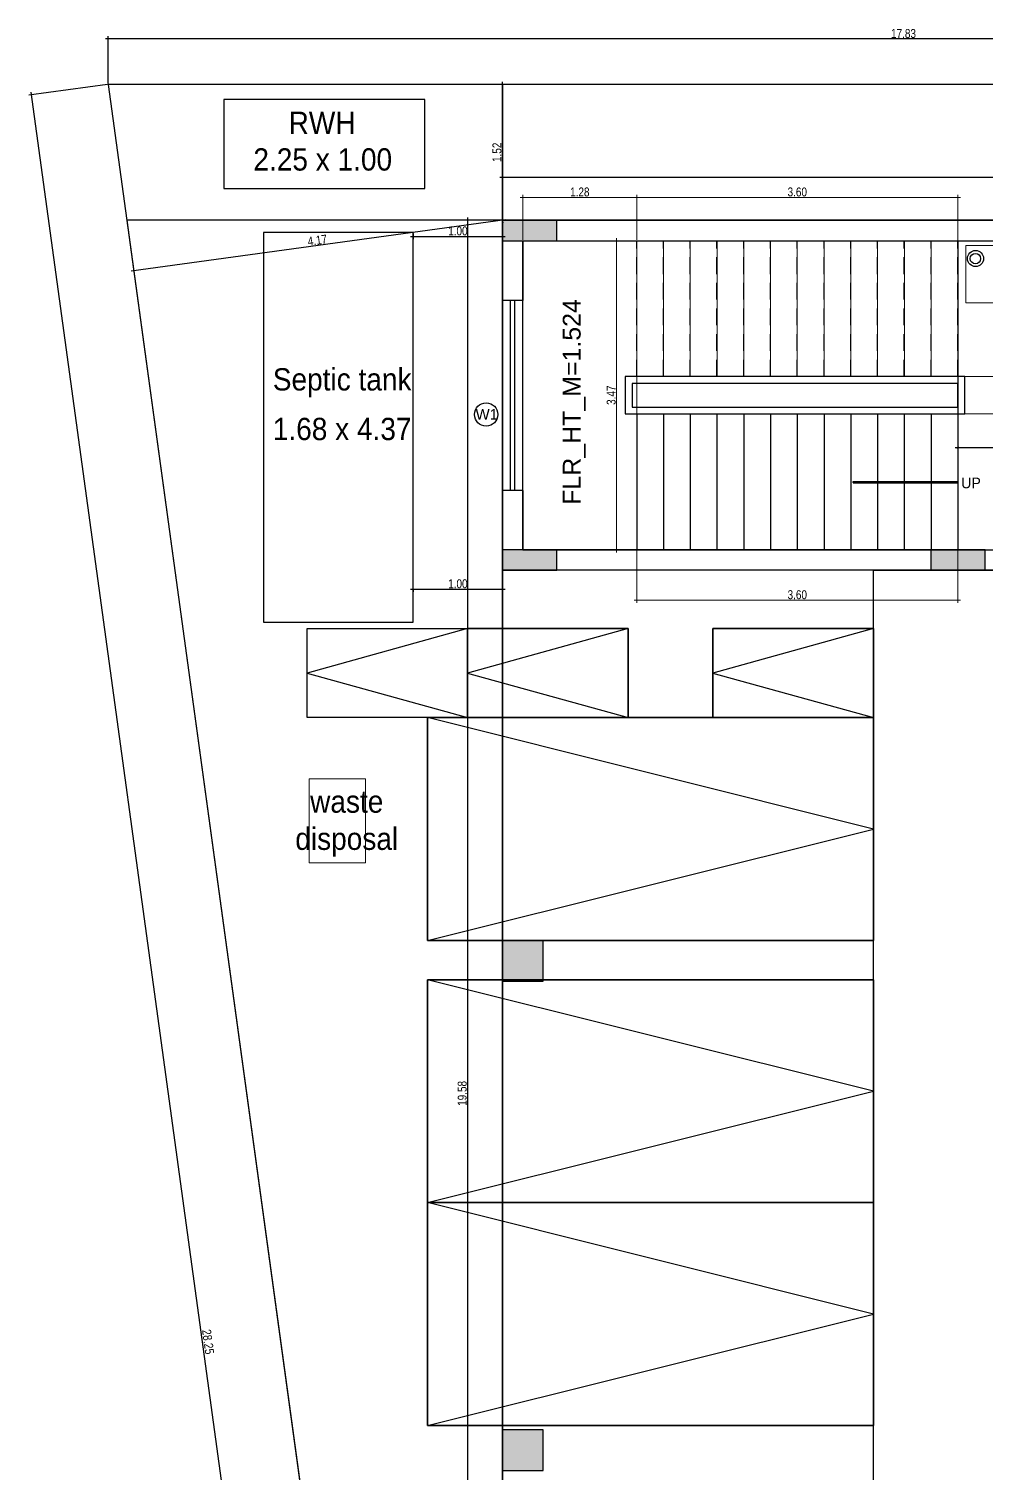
# Model space of a CAD drawing. Header units: metres. Extents: x 13627 to 13863, y 9458 to 9526.
# Drawn here: x 13800.63 to 13811.36, y 9484.08 to 9500.27 of the extents above; entities that cross this region are included whole.
import ezdxf

# ---------------------------------------------------------------- set-up
doc = ezdxf.new("R2010")
doc.units = ezdxf.units.M
doc.header["$LTSCALE"] = 150
doc.header["$PDMODE"] = 35
doc.linetypes.add('DASHDOT', pattern=[1, 0.5, -0.25, 0, -0.25])
doc.linetypes.add('HIDDEN', pattern=[0.375, 0.25, -0.125])
doc.layers.get('0').update_dxf_attribs({"linetype": 'CONTINUOUS'})
doc.layers.get('DEFPOINTS').update_dxf_attribs({"color": 1, "linetype": 'CONTINUOUS'})
for name, color, linetype in [('_0', 7, 'CONTINUOUS'), ('BLK_1_FLR_0_ROOF_AREA', 54, 'CONTINUOUS'), ('BLK_1_FLR_0_STAIR_1', 1, 'CONTINUOUS'), ('BLK_1_FLR_0_STILT_PARKING', 13, 'CONTINUOUS'), ('BLK_1_LVL_0_REAR_SETBACK', 11, 'CONTINUOUS'), ('BLK_1_LVL_0_SIDE_SETBACK1', 171, 'CONTINUOUS'), ('DIM', 7, 'CONTINUOUS'), ('DRIVEWAY', 6, 'CONTINUOUS'), ('PLOT_BOUNDARY', 70, 'CONTINUOUS'), ('RWH', 130, 'CONTINUOUS'), ('SEPTIC_TANK', 146, 'CONTINUOUS'), ('SEPTIC_TANK_1', 146, 'CONTINUOUS'), ('WALL', 7, 'CONTINUOUS')]:
    doc.layers.add(name, color=color, linetype=linetype)
for name, color, linetype, lineweight in [('AR_WALL', 7, 'CONTINUOUS', 40), ('BLK_1_FLR_0_DRINKING_WATER', 7, 'CONTINUOUS', 5), ('BLK_1_FLR_0_STAIR_1_FLIGHT_1', 7, 'CONTINUOUS', 0), ('BLK_1_FLR_0_STAIR_1_FLIGHT_2', 7, 'CONTINUOUS', 0), ('BLK_1_FLR_0_STAIR_1_LANDING_1', 7, 'CONTINUOUS', 0), ('BLK_1_LVL_0_BLDG_FOOT_PRINT', 1, 'CONTINUOUS', 5), ('WASTE_DISPOSAL', 7, 'CONTINUOUS', 0)]:
    doc.layers.add(name, color=color, linetype=linetype, lineweight=lineweight)
for name, color, linetype, plot in [('BLK_1_COVERED_AREA', 140, 'CONTINUOUS', False), ('BLK_1_FLR_0_BLT_UP_AREA', 1, 'CONTINUOUS', False), ('PARKING_SLOT', 30, 'CONTINUOUS', False), ('TWO_WHEELER_PARKING', 2, 'CONTINUOUS', False)]:
    doc.layers.add(name, color=color, linetype=linetype, plot=plot)
doc.styles.add('23', font='sanss___.ttf', dxfattribs={"width": 0.95})
doc.styles.add('Arial', font='arial.ttf', dxfattribs={"width": 0.8})
doc.styles.add('Int gokilan', font='arial.ttf', dxfattribs={"height": 12})
doc.styles.add('ROMANS', font='sanss___.ttf', dxfattribs={"width": 0.95})
doc.styles.add('style3', font='arial.ttf', dxfattribs={"width": 0.9})
doc.dimstyles.new('Copy of vi', dxfattribs={"dimscale": 0, "dimtxt": 12, "dimasz": 1, "dimexe": 0.1875, "dimexo": 0.0625, "dimgap": 1, "dimtad": 1, "dimdec": 1, "dimrnd": 0.5, "dimzin": 3, "dimdsep": 46, "dimlunit": 4, "dimtxsty": 'ROMANS', "dimblk1": 'ARR', "dimblk2": 'ARR', "dimsah": 1, "dimcen": 0.0625, "dimdle": 5.5, "dimse1": 1, "dimse2": 1, "dimclrd": 11, "dimclre": 9, "dimclrt": 2, "dimadec": 0, "dimazin": 0, "dimtfac": 0.6, "dimtdec": 1, "dimtmove": 2, "dimatfit": 3, "dimldrblk": 'A', "dimfxl": 0, "dimtolj": 1, "dimtzin": 2, "dimarcsym": 0})
doc.dimstyles.get("Standard").update_dxf_attribs({"dimtxt": 0.1, "dimasz": 0.1, "dimexe": 0.03, "dimexo": 0.01, "dimgap": 0.01, "dimtad": 1, "dimzin": 3, "dimdsep": 46, "dimtxsty": 'Arial', "dimblk": 'ARCHTICK', "dimcen": 0.0625, "dimdle": 0.03, "dimclrd": 256, "dimclre": 9, "dimclrt": 256, "dimadec": 0, "dimazin": 0, "dimtfac": 0.6, "dimtofl": 0, "dimtmove": 1, "dimatfit": 3, "dimldrblk": 'OPEN90', "dimfxl": 0, "dimtolj": 1, "dimtzin": 0, "dimlwd": -1, "dimlwe": -1, "dimarcsym": 0})

# ---------------------------------------------------------------- blocks, each defined once
blk = doc.blocks.new('_ArchTick')
at = {"color": 0, "linetype": 'ByBlock', "const_width": 0.00381}
blk.add_lwpolyline([(-0.0127, -0.0127), (0.0127, 0.0127)], dxfattribs=at)
blk = doc.blocks.new('*D256')
at = {"color": 9}
for p, q in [((-16.241, 26.955), (-16.261, 26.955)), ((-16.241, 25.431), (-16.261, 25.431))]:
    blk.add_line(p, q, dxfattribs=at)
blk.add_line((-16.231, 25.401), (-16.231, 26.985))
at = {"layer": 'DEFPOINTS', "color": 0}
for p in [(-16.231, 26.955), (-16.231, 26.955), (-16.231, 25.431)]:
    blk.add_point(p, dxfattribs=at)
at = {"xscale": 0.1, "yscale": 0.1, "zscale": 0.1}
for p, rotation in [((-16.231, 26.955), 90), ((-16.231, 25.431), 270)]:
    blk.add_blockref('_ArchTick', p, dxfattribs=dict(at, rotation=rotation))
at = {"insert": (-16.292, 26.193), "char_height": 0.1, "attachment_point": 5, "rotation": 90, "style": 'Arial'}
blk.add_mtext('\\A1;1.52', dxfattribs=at)
blk = doc.blocks.new('_Open90')
at = {"layer": 'AR_WALL', "color": 0, "lineweight": -2}
for p, q in [((0, 0), (-0.0254, 0)), ((-0.0127, 0.0127), (0, 0)), ((0, 0), (-0.0127, -0.0127))]:
    blk.add_line(p, q, dxfattribs=at)
blk = doc.blocks.new('*D259')
at = {"color": 9}
for p, q in [((-20.66, 26.953), (-21.54, 26.833)), ((-16.824, -1.031), (-17.703, -1.151))]:
    blk.add_line(p, q, dxfattribs=at)
blk.add_line((-17.67, -1.177), (-21.514, 26.866))
at = {"layer": 'DEFPOINTS', "color": 0}
for p in [(-20.651, 26.955), (-21.51, 26.837), (-16.814, -1.03)]:
    blk.add_point(p, dxfattribs=at)
at = {"xscale": 0.1, "yscale": 0.1, "zscale": 0.1}
for p, rotation in [((-21.51, 26.837), 97.80575307845703), ((-17.674, -1.147), 277.805753078457)]:
    blk.add_blockref('_ArchTick', p, dxfattribs=dict(at, rotation=rotation))
at = {"insert": (-19.531, 12.853), "char_height": 0.1, "attachment_point": 5, "rotation": 277.8058, "style": 'Arial'}
blk.add_mtext('\\A1;28.25', dxfattribs=at)
blk = doc.blocks.new('A')
at = {"layer": 'DIM', "color": 9, "linetype": 'ByBlock'}
for p, q in [((-0.13, 0), (0.13, 0)), ((-0.08, -0.08), (0.08, 0.08)), ((0, 0.13), (0, -0.13))]:
    blk.add_line(p, q, dxfattribs=at)
blk = doc.blocks.new('ARROW')
at = {"layer": 'WALL'}
blk.add_blockref('A', (0, 0), dxfattribs=at)
blk = doc.blocks.new('ARR')
at = {"layer": 'DIM'}
blk.add_blockref('ARROW', (0, 0), dxfattribs=at)
blk = doc.blocks.new('*D261')
at = {"color": 9}
for p, q in [((-16.231, 25.441), (-16.231, 25.94)), ((-4.344, 25.441), (-4.344, 25.94))]:
    blk.add_line(p, q, dxfattribs=at)
blk.add_line((-4.314, 25.91), (-16.261, 25.91))
at = {"layer": 'DEFPOINTS', "color": 0}
for p in [(-16.231, 25.91), (-16.231, 25.431), (-4.344, 25.431)]:
    blk.add_point(p, dxfattribs=at)
at = {"xscale": 0.1, "yscale": 0.1, "zscale": 0.1}
for p, rotation in [((-16.231, 25.91), 179.9999999999736), ((-4.344, 25.91), 359.9999999999737)]:
    blk.add_blockref('_ArchTick', p, dxfattribs=dict(at, rotation=rotation))
at = {"insert": (-10.287, 25.971), "char_height": 0.1, "attachment_point": 5, "style": 'Arial'}
blk.add_mtext('\\A1;11.89', dxfattribs=at)
blk = doc.blocks.new('*D262')
blk.add_line((-16.201, 25.435), (-20.394, 24.86))
at = {"color": 9}
for p, q in [((-16.23, 25.421), (-16.227, 25.401)), ((-20.363, 24.854), (-20.36, 24.834))]:
    blk.add_line(p, q, dxfattribs=at)
at = {"layer": 'DEFPOINTS', "color": 0}
for p in [(-16.231, 25.431), (-20.364, 24.864), (-20.364, 24.864)]:
    blk.add_point(p, dxfattribs=at)
at = {"xscale": 0.1, "yscale": 0.1, "zscale": 0.1}
for p, rotation in [((-16.231, 25.431), 7.805753078462522), ((-20.364, 24.864), 187.8057530784625)]:
    blk.add_blockref('_ArchTick', p, dxfattribs=dict(at, rotation=rotation))
at = {"insert": (-18.306, 25.207), "char_height": 0.1, "attachment_point": 5, "rotation": 7.8058, "style": 'Arial'}
blk.add_mtext('\\A1;4.17', dxfattribs=at)
blk = doc.blocks.new('*D265')
at = {"color": 9}
for p, q in [((-16.241, 25.431), (-16.651, 25.431)), ((-16.241, 5.847), (-16.651, 5.847))]:
    blk.add_line(p, q, dxfattribs=at)
blk.add_line((-16.621, 25.461), (-16.621, 5.817))
at = {"layer": 'DEFPOINTS', "color": 0}
for p in [(-16.231, 25.431), (-16.621, 5.847), (-16.231, 5.847)]:
    blk.add_point(p, dxfattribs=at)
at = {"xscale": 0.1, "yscale": 0.1, "zscale": 0.1}
for p, rotation in [((-16.621, 25.431), 90), ((-16.621, 5.847), 270)]:
    blk.add_blockref('_ArchTick', p, dxfattribs=dict(at, rotation=rotation))
at = {"insert": (-16.682, 15.639), "char_height": 0.1, "attachment_point": 5, "rotation": 90, "style": 'Arial'}
blk.add_mtext('\\A1;19.58', dxfattribs=at)
blk = doc.blocks.new('*D266')
at = {"color": 9}
for p, q in [((-9.144, 23.4), (-9.144, 22.849)), ((-11.126, 22.956), (-11.126, 22.849))]:
    blk.add_line(p, q, dxfattribs=at)
blk.add_line((-9.114, 22.879), (-11.156, 22.879))
at = {"layer": 'DEFPOINTS', "color": 0}
for p in [(-9.144, 23.41), (-11.126, 22.966), (-11.126, 22.879)]:
    blk.add_point(p, dxfattribs=at)
at = {"rotation": 180}
blk.add_blockref('_ArchTick', (-11.126, 22.879), dxfattribs=at)
blk.add_blockref('_ArchTick', (-9.144, 22.879))
at = {"insert": (-10.135, 22.94), "char_height": 0.1, "attachment_point": 5, "style": 'Arial'}
blk.add_mtext('\\A1;1.98', dxfattribs=at)
blk = doc.blocks.new('*D268')
blk.add_line((-2.79, 27.464), (-20.681, 27.464))
at = {"color": 9}
for p, q in [((-20.651, 26.965), (-20.651, 27.494)), ((-2.82, 26.965), (-2.82, 27.494))]:
    blk.add_line(p, q, dxfattribs=at)
at = {"layer": 'DEFPOINTS', "color": 0}
for p in [(-20.651, 27.464), (-20.651, 26.955), (-2.82, 26.955)]:
    blk.add_point(p, dxfattribs=at)
at = {"xscale": 0.1, "yscale": 0.1, "zscale": 0.1, "rotation": 180}
blk.add_blockref('_ArchTick', (-20.651, 27.464), dxfattribs=at)
at = {"xscale": 0.1, "yscale": 0.1, "zscale": 0.1}
blk.add_blockref('_ArchTick', (-2.82, 27.464), dxfattribs=at)
at = {"insert": (-11.735, 27.525), "char_height": 0.1, "attachment_point": 5, "style": 'Arial'}
blk.add_mtext('\\A1;17.83', dxfattribs=at)
blk = doc.blocks.new('*D76')
at = {"layer": 'BLK_1_FLR_0_STAIR_1_LANDING_1'}
blk.add_line((13807.471, 9498.383), (13806.134, 9498.383), dxfattribs=at)
at = {"layer": 'BLK_1_FLR_0_STAIR_1_LANDING_1', "color": 9}
for p, q in [((13806.164, 9497.909), (13806.164, 9498.413)), ((13807.441, 9497.909), (13807.441, 9498.413))]:
    blk.add_line(p, q, dxfattribs=at)
at = {"layer": 'DEFPOINTS', "color": 0}
for p in [(13806.164, 9498.383), (13806.164, 9497.899), (13807.441, 9497.899)]:
    blk.add_point(p, dxfattribs=at)
at = {"layer": 'BLK_1_FLR_0_STAIR_1_LANDING_1', "xscale": 0.1, "yscale": 0.1, "zscale": 0.1, "rotation": 180}
blk.add_blockref('_ArchTick', (13806.164, 9498.383), dxfattribs=at)
at = {"layer": 'BLK_1_FLR_0_STAIR_1_LANDING_1', "xscale": 0.1, "yscale": 0.1, "zscale": 0.1}
blk.add_blockref('_ArchTick', (13807.441, 9498.383), dxfattribs=at)
at = {"layer": 'BLK_1_FLR_0_STAIR_1_LANDING_1', "color": 2, "insert": (13806.803, 9498.445), "char_height": 0.1, "attachment_point": 5, "style": 'Arial'}
blk.add_mtext('\\A1;1.28', dxfattribs=at)
blk = doc.blocks.new('*D77')
at = {"layer": 'BLK_1_FLR_0_STAIR_1_LANDING_1', "color": 9}
for p, q in [((13807.427, 9497.899), (13807.186, 9497.899)), ((13807.427, 9494.433), (13807.186, 9494.433))]:
    blk.add_line(p, q, dxfattribs=at)
at = {"layer": 'BLK_1_FLR_0_STAIR_1_LANDING_1'}
blk.add_line((13807.216, 9497.929), (13807.216, 9494.403), dxfattribs=at)
at = {"layer": 'DEFPOINTS', "color": 0}
for p in [(13807.437, 9497.899), (13807.216, 9494.433), (13807.437, 9494.433)]:
    blk.add_point(p, dxfattribs=at)
at = {"layer": 'BLK_1_FLR_0_STAIR_1_LANDING_1', "xscale": 0.1, "yscale": 0.1, "zscale": 0.1}
for p, rotation in [((13807.216, 9497.899), 90), ((13807.216, 9494.433), 270)]:
    blk.add_blockref('_ArchTick', p, dxfattribs=dict(at, rotation=rotation))
at = {"layer": 'BLK_1_FLR_0_STAIR_1_LANDING_1', "color": 1, "insert": (13807.155, 9496.166), "char_height": 0.1, "attachment_point": 5, "rotation": 90, "style": 'Arial'}
blk.add_mtext('\\A1;3.47', dxfattribs=at)
blk = doc.blocks.new('*D78')
at = {"layer": 'BLK_1_FLR_0_STAIR_1_FLIGHT_1', "color": 9}
for p, q in [((13811.051, 9495.956), (13811.663, 9495.956)), ((13811.051, 9494.433), (13811.663, 9494.433))]:
    blk.add_line(p, q, dxfattribs=at)
at = {"layer": 'BLK_1_FLR_0_STAIR_1_FLIGHT_1'}
blk.add_line((13811.633, 9495.986), (13811.633, 9494.403), dxfattribs=at)
at = {"layer": 'DEFPOINTS', "color": 0}
for p in [(13811.041, 9495.956), (13811.041, 9494.433), (13811.633, 9494.433)]:
    blk.add_point(p, dxfattribs=at)
at = {"layer": 'BLK_1_FLR_0_STAIR_1_FLIGHT_1', "xscale": 0.1, "yscale": 0.1, "zscale": 0.1}
for p, rotation in [((13811.633, 9495.956), 90), ((13811.633, 9494.433), 270)]:
    blk.add_blockref('_ArchTick', p, dxfattribs=dict(at, rotation=rotation))
at = {"layer": 'BLK_1_FLR_0_STAIR_1_FLIGHT_1', "color": 2, "insert": (13811.572, 9495.194), "char_height": 0.1, "attachment_point": 5, "rotation": 90, "style": 'Arial'}
blk.add_mtext('\\A1;1.52', dxfattribs=at)
blk = doc.blocks.new('*D79')
at = {"layer": 'BLK_1_FLR_0_STAIR_1_FLIGHT_2', "color": 9}
for p, q in [((13811.051, 9497.899), (13811.625, 9497.899)), ((13811.051, 9496.375), (13811.625, 9496.375))]:
    blk.add_line(p, q, dxfattribs=at)
at = {"layer": 'BLK_1_FLR_0_STAIR_1_FLIGHT_2'}
blk.add_line((13811.595, 9496.345), (13811.595, 9497.929), dxfattribs=at)
at = {"layer": 'DEFPOINTS', "color": 0}
for p in [(13811.041, 9497.899), (13811.595, 9497.899), (13811.041, 9496.375)]:
    blk.add_point(p, dxfattribs=at)
at = {"layer": 'BLK_1_FLR_0_STAIR_1_FLIGHT_2', "xscale": 0.1, "yscale": 0.1, "zscale": 0.1}
for p, rotation in [((13811.595, 9497.899), 90), ((13811.595, 9496.375), 270)]:
    blk.add_blockref('_ArchTick', p, dxfattribs=dict(at, rotation=rotation))
at = {"layer": 'BLK_1_FLR_0_STAIR_1_FLIGHT_2', "color": 2, "insert": (13811.512, 9496.966), "char_height": 0.1, "attachment_point": 5, "rotation": 90, "style": 'Arial'}
blk.add_mtext('\\A1;1.52', dxfattribs=at)
blk = doc.blocks.new('*D80')
at = {"layer": 'BLK_1_FLR_0_STAIR_1_FLIGHT_2'}
blk.add_line((13807.411, 9498.383), (13811.071, 9498.383), dxfattribs=at)
at = {"layer": 'BLK_1_FLR_0_STAIR_1_FLIGHT_2', "color": 9}
for p, q in [((13807.441, 9497.909), (13807.441, 9498.413)), ((13811.041, 9497.903), (13811.041, 9498.413))]:
    blk.add_line(p, q, dxfattribs=at)
at = {"layer": 'DEFPOINTS', "color": 0}
for p in [(13811.041, 9498.383), (13807.441, 9497.899), (13811.041, 9497.893)]:
    blk.add_point(p, dxfattribs=at)
at = {"layer": 'BLK_1_FLR_0_STAIR_1_FLIGHT_2', "xscale": 0.1, "yscale": 0.1, "zscale": 0.1, "rotation": 180}
blk.add_blockref('_ArchTick', (13807.441, 9498.383), dxfattribs=at)
at = {"layer": 'BLK_1_FLR_0_STAIR_1_FLIGHT_2', "xscale": 0.1, "yscale": 0.1, "zscale": 0.1}
blk.add_blockref('_ArchTick', (13811.041, 9498.383), dxfattribs=at)
at = {"layer": 'BLK_1_FLR_0_STAIR_1_FLIGHT_2', "color": 1, "insert": (13809.241, 9498.445), "char_height": 0.1, "attachment_point": 5, "style": 'Arial'}
blk.add_mtext('\\A1;3.60', dxfattribs=at)
blk = doc.blocks.new('*D81')
at = {"layer": 'BLK_1_FLR_0_STAIR_1_FLIGHT_1', "color": 9}
for p, q in [((13807.441, 9494.423), (13807.441, 9493.837)), ((13811.041, 9494.423), (13811.041, 9493.837))]:
    blk.add_line(p, q, dxfattribs=at)
at = {"layer": 'BLK_1_FLR_0_STAIR_1_FLIGHT_1'}
blk.add_line((13811.071, 9493.867), (13807.411, 9493.867), dxfattribs=at)
at = {"layer": 'DEFPOINTS', "color": 0}
for p in [(13807.441, 9494.433), (13811.041, 9494.433), (13807.441, 9493.867)]:
    blk.add_point(p, dxfattribs=at)
at = {"layer": 'BLK_1_FLR_0_STAIR_1_FLIGHT_1', "xscale": 0.1, "yscale": 0.1, "zscale": 0.1, "rotation": 180}
blk.add_blockref('_ArchTick', (13807.441, 9493.867), dxfattribs=at)
at = {"layer": 'BLK_1_FLR_0_STAIR_1_FLIGHT_1', "xscale": 0.1, "yscale": 0.1, "zscale": 0.1}
blk.add_blockref('_ArchTick', (13811.041, 9493.867), dxfattribs=at)
at = {"layer": 'BLK_1_FLR_0_STAIR_1_FLIGHT_1', "color": 1, "insert": (13809.241, 9493.928), "char_height": 0.1, "attachment_point": 5, "style": 'Arial'}
blk.add_mtext('\\A1;3.60', dxfattribs=at)
blk = doc.blocks.new('*D99')
at = {"layer": 'DEFPOINTS', "color": 0}
for p in [(13804.936, 9497.99), (13805.936, 9497.99), (13805.936, 9497.947)]:
    blk.add_point(p, dxfattribs=at)
at = {"layer": 'SEPTIC_TANK', "color": 9}
for p, q in [((13804.936, 9497.98), (13804.936, 9497.917)), ((13805.936, 9497.98), (13805.936, 9497.917))]:
    blk.add_line(p, q, dxfattribs=at)
at = {"layer": 'SEPTIC_TANK'}
blk.add_line((13804.906, 9497.947), (13805.966, 9497.947), dxfattribs=at)
at = {"layer": 'SEPTIC_TANK', "xscale": 0.1, "yscale": 0.1, "zscale": 0.1, "rotation": 180}
blk.add_blockref('_ArchTick', (13804.936, 9497.947), dxfattribs=at)
at = {"layer": 'SEPTIC_TANK', "xscale": 0.1, "yscale": 0.1, "zscale": 0.1}
blk.add_blockref('_ArchTick', (13805.936, 9497.947), dxfattribs=at)
at = {"layer": 'SEPTIC_TANK', "color": 1, "insert": (13805.436, 9498.008), "char_height": 0.1, "attachment_point": 5, "style": 'Arial'}
blk.add_mtext('\\A1;1.00', dxfattribs=at)
blk = doc.blocks.new('*D100')
at = {"layer": 'DEFPOINTS', "color": 0}
for p in [(13804.936, 9493.99), (13805.936, 9493.99), (13805.936, 9493.99)]:
    blk.add_point(p, dxfattribs=at)
at = {"layer": 'SEPTIC_TANK'}
blk.add_line((13804.906, 9493.99), (13805.966, 9493.99), dxfattribs=at)
at = {"layer": 'SEPTIC_TANK', "color": 9}
for p, q in [((13804.936, 9493.98), (13804.936, 9493.96)), ((13805.936, 9493.98), (13805.936, 9493.96))]:
    blk.add_line(p, q, dxfattribs=at)
at = {"layer": 'SEPTIC_TANK', "xscale": 0.1, "yscale": 0.1, "zscale": 0.1, "rotation": 180}
blk.add_blockref('_ArchTick', (13804.936, 9493.99), dxfattribs=at)
at = {"layer": 'SEPTIC_TANK', "xscale": 0.1, "yscale": 0.1, "zscale": 0.1}
blk.add_blockref('_ArchTick', (13805.936, 9493.99), dxfattribs=at)
at = {"layer": 'SEPTIC_TANK', "color": 1, "insert": (13805.436, 9494.051), "char_height": 0.1, "attachment_point": 5, "style": 'Arial'}
blk.add_mtext('\\A1;1.00', dxfattribs=at)
blk = doc.blocks.new('gf')
for points in [[(-15.621, 25.202), (-15.621, 25.431), (-16.231, 25.431), (-16.231, 25.202)], [(-15.621, 21.507), (-15.621, 21.735), (-16.231, 21.735), (-16.231, 21.507)], [(-10.821, 21.507), (-10.821, 21.735), (-11.43, 21.735), (-11.43, 21.507)], [(-16.231, 16.896), (-15.774, 16.896), (-15.774, 17.353), (-16.231, 17.353)], [(-16.231, 11.41), (-15.774, 11.41), (-15.774, 11.867), (-16.231, 11.867)]]:
    blk.add_hatch(color=256).paths.add_polyline_path(points)
for p, q in [((-16.231, 25.431), (-16.231, 24.532)), ((-16.231, 25.431), (-10.668, 25.431)), ((-16.002, 25.202), (-16.002, 24.532)), ((-16.002, 25.202), (-10.668, 25.202)), ((-16.002, 24.532), (-16.231, 24.532)), ((-16.231, 22.399), (-16.231, 21.507)), ((-16.002, 22.399), (-16.231, 22.399)), ((-16.002, 22.399), (-16.002, 21.735)), ((-16.002, 22.399), (-16.002, 21.735)), ((-16.002, 21.735), (-10.554, 21.735)), ((-10.554, 21.507), (-16.231, 21.507))]:
    blk.add_line(p, q)
at = {"linetype": 'HIDDEN', "ltscale": 0.005}
for p, q in [((-14.726, 23.678), (-14.726, 25.196)), ((-14.426, 23.678), (-14.426, 25.196)), ((-14.126, 23.678), (-14.126, 25.196)), ((-13.826, 23.678), (-13.826, 25.196)), ((-13.526, 23.678), (-13.526, 25.196)), ((-13.226, 23.678), (-13.226, 25.196)), ((-12.926, 23.678), (-12.926, 25.196)), ((-12.626, 23.678), (-12.626, 25.196)), ((-12.326, 23.678), (-12.326, 25.196)), ((-12.026, 23.678), (-12.026, 25.196)), ((-11.726, 23.678), (-11.726, 25.196)), ((-11.426, 23.678), (-11.426, 25.196)), ((-11.126, 23.678), (-11.126, 25.196))]:
    blk.add_line(p, q, dxfattribs=at)
at = {"ltscale": 0.25}
for p, q in [((-16.231, 22.399), (-16.231, 24.532)), ((-16.142, 22.399), (-16.142, 24.532)), ((-16.091, 22.399), (-16.091, 24.532)), ((-16.002, 22.399), (-16.002, 24.532)), ((-14.726, 23.259), (-14.726, 21.735)), ((-14.426, 23.259), (-14.426, 21.735)), ((-14.126, 23.259), (-14.126, 21.735)), ((-13.826, 23.259), (-13.826, 21.735)), ((-13.526, 23.259), (-13.526, 21.735)), ((-13.226, 23.259), (-13.226, 21.735)), ((-12.926, 23.259), (-12.926, 21.735)), ((-12.626, 23.259), (-12.626, 21.735)), ((-12.326, 23.259), (-12.326, 21.735)), ((-12.026, 23.259), (-12.026, 21.735)), ((-11.726, 23.259), (-11.726, 21.735)), ((-11.426, 23.259), (-11.426, 21.735)), ((-11.126, 23.259), (-11.126, 21.735))]:
    blk.add_line(p, q, dxfattribs=at)
for points in [[(-16.814, -1.03), (-2.82, -0.173), (-2.82, 26.955), (-20.651, 26.955), (-16.814, -1.03)], [(-15.621, 25.202), (-15.621, 25.431), (-16.231, 25.431), (-16.231, 25.202)], [(-15.621, 21.507), (-15.621, 21.735), (-16.231, 21.735), (-16.231, 21.507)], [(-10.821, 21.507), (-10.821, 21.735), (-11.43, 21.735), (-11.43, 21.507)], [(-18.421, 20.853), (-16.621, 20.853), (-16.621, 19.853), (-18.421, 19.853)], [(-16.621, 20.853), (-14.821, 20.853), (-14.821, 19.853), (-16.621, 19.853)], [(-13.871, 20.853), (-12.071, 20.853), (-12.071, 19.853), (-13.871, 19.853)], [(-17.072, 19.853), (-12.072, 19.853), (-12.072, 17.353), (-17.072, 17.353)], [(-16.231, 16.896), (-15.774, 16.896), (-15.774, 17.353), (-16.231, 17.353)], [(-17.072, 16.914), (-12.072, 16.914), (-12.072, 14.414), (-17.072, 14.414)], [(-17.072, 14.414), (-12.072, 14.414), (-12.072, 11.914), (-17.072, 11.914)], [(-16.231, 11.41), (-15.774, 11.41), (-15.774, 11.867), (-16.231, 11.867)]]:
    blk.add_lwpolyline(points, close=True)
blk.add_lwpolyline([(-14.855, 23.678), (-14.855, 23.259), (-11.049, 23.259), (-11.049, 23.678), (-14.855, 23.678)], close=True, dxfattribs=at)
blk.add_lwpolyline([(-14.778, 23.602), (-14.778, 23.335), (-11.126, 23.335), (-11.126, 23.602), (-14.778, 23.602)], dxfattribs=at)
at = {"linetype": 'DASHDOT', "ltscale": 0.5}
blk.add_lwpolyline([(-12.072, -0.739), (-12.072, 21.507)], dxfattribs=at)
for points in [[(-16.621, 20.853), (-18.421, 20.353), (-16.621, 19.853)], [(-14.821, 20.853), (-16.621, 20.353), (-14.821, 19.853)], [(-12.071, 20.853), (-13.871, 20.353), (-12.071, 19.853)], [(-17.072, 17.353), (-12.072, 18.603), (-17.072, 19.853)], [(-17.072, 14.414), (-12.072, 15.664), (-17.072, 16.914)], [(-17.072, 11.914), (-12.072, 13.164), (-17.072, 14.414)]]:
    blk.add_lwpolyline(points)
blk.add_circle((-16.414, 23.253), 0.131)
at = {"style": 'Int gokilan'}
blk.add_text('W1', height=0.12, dxfattribs=at).set_placement((-16.532, 23.195))
at = {"lineweight": -3, "style": '23', "width": 0.95}
blk.add_text('UP', height=0.12, dxfattribs=at).set_placement((-11.089, 22.425))
dim = blk.add_linear_dim(base=(-20.651, 27.464), p1=(-2.82, 26.955), p2=(-20.651, 26.955), dimstyle='Standard')
dim.commit()
dim.dimension.update_dxf_attribs({"geometry": '*D268', "text_midpoint": (-11.735, 27.525)})
for p1, p2, distance, picture, middle in [((-16.814, -1.03), (-20.651, 26.955), 0.867, '*D259', (-19.531, 12.853)), ((-16.231, 25.431), (-16.231, 26.955), 0, '*D256', (-16.292, 26.193)), ((-4.344, 25.431), (-16.231, 25.431), -0.48, '*D261', (-10.287, 25.971)), ((-16.231, 25.431), (-20.364, 24.864), 0, '*D262', (-18.306, 25.207))]:
    dim = blk.add_aligned_dim(p1=p1, p2=p2, distance=distance, dimstyle='Standard')
    dim.commit()
    dim.dimension.update_dxf_attribs({"geometry": picture, "text_midpoint": middle})
dim = blk.add_linear_dim(base=(-16.621, 5.847), p1=(-16.231, 25.431), p2=(-16.231, 5.847), angle=90, dimstyle='Standard')
dim.commit()
dim.dimension.update_dxf_attribs({"geometry": '*D265', "text_midpoint": (-16.682, 15.639)})
dim = blk.add_linear_dim(base=(-11.126, 22.879), p1=(-9.144, 23.41), p2=(-11.126, 22.966), angle=180, dimstyle='Standard', override={"dimasz": 1})
dim.commit()
dim.dimension.update_dxf_attribs({"geometry": '*D266', "text_midpoint": (-10.135, 22.94)})
at = {"lineweight": -3, "ltscale": 0.5}
blk.add_leader([(-12.293, 22.492), (-11.117, 22.492)], dimstyle='Copy of vi', override={"dimscale": 1, "dimasz": 0.1, "dimtad": 0, "dimclrd": 256, "dimlwd": 65535}, dxfattribs=at)

msp = doc.modelspace()

# ---------------------------------------------------------------- linework, layer by layer
for centre, radius in [((13811.2393, 9497.6986), 0.0903), ((13811.238, 9497.6976), 0.0585)]:
    msp.add_circle(centre, radius)
at = {"layer": 'BLK_1_COVERED_AREA'}
msp.add_lwpolyline([(13817.823, 9498.1277), (13805.9358, 9498.1277), (13805.9358, 9478.5443), (13817.823, 9478.5443), (13817.823, 9498.1277)], close=True, dxfattribs=at)
at = {"layer": 'BLK_1_FLR_0_BLT_UP_AREA', "color": 13}
msp.add_lwpolyline([(13817.823, 9498.1277), (13805.9358, 9498.1277), (13805.9358, 9478.5443), (13817.823, 9478.5443), (13817.823, 9498.1277)], close=True, dxfattribs=at)
at = {"layer": 'BLK_1_FLR_0_DRINKING_WATER'}
msp.add_lwpolyline([(13811.1296, 9497.2025), (13811.1296, 9497.8455), (13812.9652, 9497.8455), (13812.9652, 9497.2025)], close=True, dxfattribs=at)
at = {"layer": 'BLK_1_FLR_0_ROOF_AREA'}
msp.add_lwpolyline([(13817.823, 9498.1277), (13805.9358, 9498.1277), (13805.9358, 9478.5443), (13817.823, 9478.5443), (13817.823, 9498.1277)], close=True, dxfattribs=at)
at = {"layer": 'BLK_1_FLR_0_STAIR_1'}
msp.add_lwpolyline([(13806.1644, 9497.8991), (13811.0412, 9497.8991), (13811.0412, 9494.4326), (13806.1644, 9494.4326)], close=True, dxfattribs=at)
at = {"layer": 'BLK_1_FLR_0_STAIR_1_FLIGHT_1'}
for p, q in [((13807.4411, 9494.4326), (13807.4411, 9495.956)), ((13807.7411, 9494.4326), (13807.7411, 9495.956)), ((13808.0411, 9494.4326), (13808.0411, 9495.956)), ((13808.3411, 9494.4326), (13808.3411, 9495.956)), ((13808.6411, 9494.4326), (13808.6411, 9495.956)), ((13808.9411, 9494.4326), (13808.9411, 9495.956)), ((13809.2411, 9494.4326), (13809.2411, 9495.956)), ((13809.5411, 9494.4326), (13809.5411, 9495.956)), ((13809.8411, 9494.4326), (13809.8411, 9495.956)), ((13810.1411, 9494.4326), (13810.1411, 9495.956)), ((13810.4411, 9494.4326), (13810.4411, 9495.956)), ((13810.7411, 9494.4326), (13810.7411, 9495.956)), ((13811.0411, 9494.4326), (13811.0411, 9495.956))]:
    msp.add_line(p, q, dxfattribs=at)
msp.add_lwpolyline([(13811.0411, 9494.4326), (13807.4412, 9494.4326), (13807.4412, 9495.956), (13811.0411, 9495.956)], close=True, dxfattribs=at)
at = {"layer": 'BLK_1_FLR_0_STAIR_1_FLIGHT_2'}
for p, q in [((13807.4412, 9496.3751), (13807.4412, 9497.8991)), ((13807.7412, 9496.3751), (13807.7412, 9497.8991)), ((13808.0412, 9496.3751), (13808.0412, 9497.8991)), ((13808.3412, 9496.3751), (13808.3412, 9497.8991)), ((13808.6412, 9496.3751), (13808.6412, 9497.8991)), ((13808.9412, 9496.3751), (13808.9412, 9497.8991)), ((13809.2412, 9496.3751), (13809.2412, 9497.8991)), ((13809.5412, 9496.3751), (13809.5412, 9497.8991)), ((13809.8412, 9496.3751), (13809.8412, 9497.8991)), ((13810.1412, 9496.3751), (13810.1412, 9497.8991)), ((13810.4412, 9496.3751), (13810.4412, 9497.8991)), ((13810.7412, 9496.3751), (13810.7412, 9497.8991)), ((13811.0412, 9496.3751), (13811.0412, 9497.8991))]:
    msp.add_line(p, q, dxfattribs=at)
msp.add_lwpolyline([(13811.0412, 9496.3751), (13807.4412, 9496.3751), (13807.4412, 9497.8991), (13811.0412, 9497.8991)], close=True, dxfattribs=at)
at = {"layer": 'BLK_1_FLR_0_STAIR_1_LANDING_1'}
msp.add_lwpolyline([(13807.4411, 9497.8991), (13806.1644, 9497.8991), (13806.1644, 9494.4326), (13807.4411, 9494.4326)], close=True, dxfattribs=at)
at = {"layer": 'BLK_1_FLR_0_STILT_PARKING'}
msp.add_lwpolyline([(13817.823, 9494.204), (13805.9368, 9494.204), (13805.9368, 9478.5457), (13817.823, 9478.5457)], close=True, dxfattribs=at)
at = {"layer": 'BLK_1_LVL_0_BLDG_FOOT_PRINT'}
msp.add_lwpolyline([(13805.9358, 9498.1277), (13817.823, 9498.1277), (13817.823, 9478.5443), (13805.9358, 9478.5443)], close=True, dxfattribs=at)
at = {"layer": 'BLK_1_LVL_0_REAR_SETBACK'}
msp.add_lwpolyline([(13817.823, 9499.6517), (13805.9358, 9499.6517), (13805.9358, 9498.1277), (13817.823, 9498.1277), (13817.823, 9499.6517)], close=True, dxfattribs=at)
at = {"layer": 'BLK_1_LVL_0_SIDE_SETBACK1'}
msp.add_lwpolyline([(13805.9358, 9498.1277), (13801.7251, 9498.1277), (13804.4097, 9478.5443), (13805.9358, 9478.5443), (13805.9358, 9498.1277)], close=True, dxfattribs=at)
at = {"layer": 'DRIVEWAY'}
msp.add_lwpolyline([(13810.0951, 9494.204), (13816.0951, 9494.204), (13816.0951, 9472.3254), (13810.0951, 9471.958)], close=True, dxfattribs=at)
at = {"layer": 'PARKING_SLOT', "linetype": 'Continuous'}
for points in [[(13805.0951, 9492.5505), (13805.0951, 9490.0505), (13810.0951, 9490.0505), (13810.0951, 9492.5505)], [(13805.0951, 9489.6112), (13805.0951, 9487.1112), (13810.0951, 9487.1112), (13810.0951, 9489.6112)], [(13805.0951, 9487.1112), (13805.0951, 9484.6112), (13810.0951, 9484.6112), (13810.0951, 9487.1112)]]:
    msp.add_lwpolyline(points, close=True, dxfattribs=at)
at = {"layer": 'PLOT_BOUNDARY'}
msp.add_lwpolyline([(13805.3524, 9471.6675), (13819.347, 9472.5245), (13819.347, 9499.6517), (13801.5162, 9499.6517), (13805.3524, 9471.6675)], close=True, dxfattribs=at)
at = {"layer": 'RWH', "color": 32}
msp.add_lwpolyline([(13805.0651, 9499.4841), (13802.8108, 9499.4841), (13802.8108, 9498.4841), (13805.0651, 9498.4841)], close=True, dxfattribs=at)
at = {"layer": 'SEPTIC_TANK_1', "linetype": 'ByBlock'}
msp.add_lwpolyline([(13803.257, 9497.9898), (13803.257, 9493.6198), (13804.9358, 9493.6198), (13804.9358, 9497.9898)], close=True, dxfattribs=at)
at = {"layer": 'TWO_WHEELER_PARKING', "linetype": 'Continuous'}
for points in [[(13805.5453, 9492.5505), (13807.3453, 9492.5505), (13807.3453, 9493.5505), (13805.5453, 9493.5505)], [(13808.2951, 9492.5505), (13810.0951, 9492.5505), (13810.0951, 9493.5505), (13808.2951, 9493.5505)]]:
    msp.add_lwpolyline(points, close=True, dxfattribs=at)
at = {"layer": 'WASTE_DISPOSAL', "color": 2}
msp.add_lwpolyline([(13803.7707, 9490.9215), (13804.4003, 9490.9215), (13804.4003, 9491.8653), (13803.7707, 9491.8653)], close=True, dxfattribs=at)

# ---------------------------------------------------------------- block references
msp.add_blockref('gf', (13822.1667, 9472.6971))

# ---------------------------------------------------------------- texts
at = {"layer": '_0', "color": 7, "char_height": 0.25, "style": 'style3'}
for s, insert, width, attachment_point in [('RWH', (13803.5384, 9499.3452), 3.30492, 1), ('2.25{\\fArial|b0|i0|c238|p34; x }1.00', (13803.1437, 9498.9353), 3.30492, 1), ('{\\fArial|b0|i0|c238|p34;Septic tank}', (13803.3613, 9496.469), 3.30492, 1), ('{\\fArial|b0|i0|c238|p34;1.68} x 4.37', (13803.3613, 9495.9124), 3.30492, 1), ('waste disposal', (13804.1902, 9491.7337), 1.1568, 2)]:
    msp.add_mtext(s, dxfattribs=dict(at, insert=insert, width=width, attachment_point=attachment_point))
at = {"layer": 'BLK_1_FLR_0_STAIR_1', "linetype": 'Continuous', "insert": (13806.8698, 9496.0904), "char_height": 0.2, "width": 2.368357, "attachment_point": 8, "rotation": 90}
msp.add_mtext('{\\fArial|b0|i0|c0|p34;FLR_HT_M=1.524}', dxfattribs=at)

# ---------------------------------------------------------------- dimensions: what is measured, and where the dimension line sits
at = {"layer": 'BLK_1_FLR_0_STAIR_1_FLIGHT_1', "color": 2}
dim = msp.add_linear_dim(base=(13811.633, 9494.4326), p1=(13811.0411, 9495.956), p2=(13811.0411, 9494.4326), angle=90, dimstyle='Standard', override={"dimclrt": 2}, dxfattribs=at)
dim.commit()
dim.dimension.update_dxf_attribs({"geometry": '*D78', "text_midpoint": (13811.5719, 9495.1943)})
at = {"layer": 'BLK_1_FLR_0_STAIR_1_FLIGHT_1', "color": 1}
dim = msp.add_linear_dim(base=(13807.4412, 9493.8673), p1=(13811.0411, 9494.4326), p2=(13807.4412, 9494.4326), dimstyle='Standard', override={"dimclrt": 1}, dxfattribs=at)
dim.commit()
dim.dimension.update_dxf_attribs({"geometry": '*D81', "text_midpoint": (13809.2411, 9493.9284)})
at = {"layer": 'BLK_1_FLR_0_STAIR_1_FLIGHT_2', "color": 1}
dim = msp.add_linear_dim(base=(13811.0412, 9498.3835), p1=(13807.4411, 9497.8991), p2=(13811.0412, 9497.8933), dimstyle='Standard', override={"dimclrt": 1}, dxfattribs=at)
dim.commit()
dim.dimension.update_dxf_attribs({"geometry": '*D80', "text_midpoint": (13809.2411, 9498.4446)})
at = {"layer": 'BLK_1_FLR_0_STAIR_1_FLIGHT_2', "color": 2}
dim = msp.add_linear_dim(base=(13811.5948, 9497.8991), p1=(13811.0412, 9496.3751), p2=(13811.0412, 9497.8991), angle=90, dimstyle='Standard', override={"dimclrt": 2}, dxfattribs=at)
dim.commit()
dim.dimension.update_dxf_attribs({"geometry": '*D79', "text_midpoint": (13811.5729, 9496.9664), "dimtype": 160})
at = {"layer": 'BLK_1_FLR_0_STAIR_1_LANDING_1', "color": 2}
dim = msp.add_linear_dim(base=(13806.1644, 9498.3835), p1=(13807.4411, 9497.8991), p2=(13806.1644, 9497.8991), dimstyle='Standard', override={"dimclrt": 2}, dxfattribs=at)
dim.commit()
dim.dimension.update_dxf_attribs({"geometry": '*D76', "text_midpoint": (13806.8027, 9498.4445)})
at = {"layer": 'BLK_1_FLR_0_STAIR_1_LANDING_1', "color": 1}
dim = msp.add_linear_dim(base=(13807.2159, 9494.4326), p1=(13807.4371, 9497.8991), p2=(13807.4371, 9494.4326), angle=90, dimstyle='Standard', override={"dimclrt": 1}, dxfattribs=at)
dim.commit()
dim.dimension.update_dxf_attribs({"geometry": '*D77', "text_midpoint": (13807.1548, 9496.1658)})
at = {"layer": 'SEPTIC_TANK', "color": 1}
for base, p1, p2, picture, middle in [((13805.9358, 9497.947), (13804.9358, 9497.9898), (13805.9358, 9497.9898), '*D99', (13805.4358, 9498.0081)), ((13805.9358, 9493.9898), (13804.9358, 9493.9898), (13805.9358, 9493.9898), '*D100', (13805.4358, 9494.0509))]:
    dim = msp.add_linear_dim(base=base, p1=p1, p2=p2, dimstyle='Standard', override={"dimclrt": 1}, dxfattribs=at)
    dim.commit()
    dim.dimension.update_dxf_attribs({"geometry": picture, "text_midpoint": middle})

doc.saveas('drawing.dxf')
